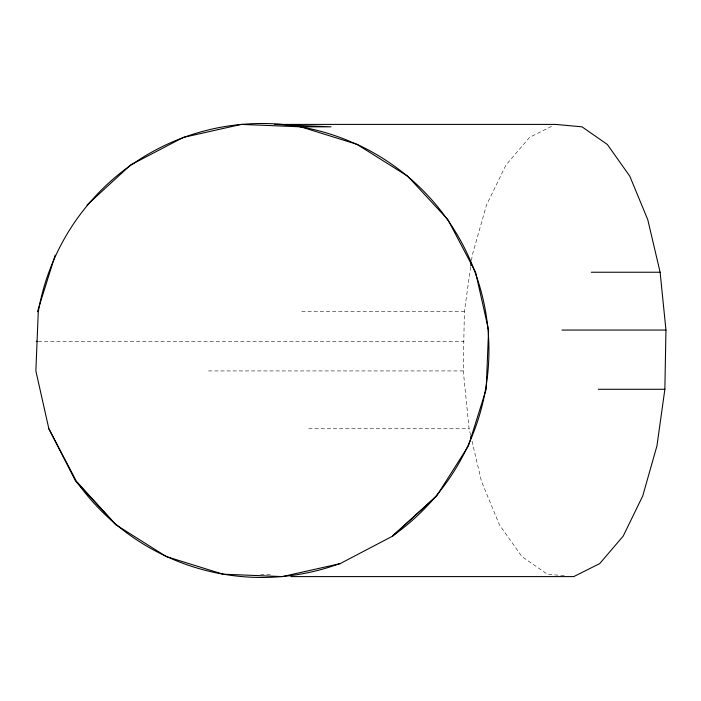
<?xml version="1.0" encoding="UTF-8"?>
<svg xmlns="http://www.w3.org/2000/svg" width="701" height="701" viewBox="0 0 701 701"><rect width="100%" height="100%" fill="white"/><g stroke="black" fill="none" stroke-linecap="round" stroke-linejoin="round"><path stroke-width="0.53" stroke-dasharray="3.5 2.63" d="M470.581 435.049L469.1 428.758L463.282 370.934L464.36 311.717L470.634 266.888M471.528 260.492L472.281 255.146L486.485 205.078L506.017 164.919L529.544 137.405L553.536 125.374M301.754 311.717L464.36 311.717M38.301 341.326L463.825 341.326M208.486 370.934L463.282 370.934M308.764 428.758L469.1 428.758M260.649 574.321L272.531 574.829M564.217 575.723L547.236 574.18L521.877 556.515L499.436 524.821L481.438 481.245L471.817 440.298"/><path stroke-width="1.05" d="M290.862 576.59L573.777 576.59L599.688 563.604L623.215 536.081L642.747 495.922L656.951 445.854L664.863 389.283L665.95 330.066L660.123 272.242L647.794 219.755L629.796 176.179L607.355 144.485L581.996 126.82L555.455 124.41L274.81 124.41L330.995 126.82L300.72 126.82L241.328 124.41L183.338 137.405L130.684 164.919L86.977 205.078M470.783 265.828L471.23 262.621M37.468 311.717L55.186 255.146M436.67 495.922L392.472 536.107L436.67 495.922L468.461 445.854L486.179 389.283L488.597 330.066L475.567 272.242L447.965 219.755L407.684 176.179L357.282 144.555M340.213 563.595L392.7 536.081M340.318 563.604L282.319 576.59L222.927 574.18L166.19 556.515L115.963 524.821L75.682 481.245L48.86 428.758L35.865 370.934L38.275 311.717A227.01 227.01 0 0 1 131.21 164.919L132.454 164.218A225.976 225.976 0 0 1 357.063 144.546M36.259 341.326L37.074 341.326M591.293 272.242L660.123 272.242M561.992 330.066L665.95 330.066M598.303 389.283L664.863 389.283M300.72 126.82L357.457 144.485M48.86 428.758L76.374 481.245L115.963 524.821M470.827 436.101L471.326 438.204M357.133 144.415A226.87 226.87 0 0 1 392.604 535.95M340.16 563.455A226.616 226.616 0 0 1 77.303 482.516"/></g></svg>
